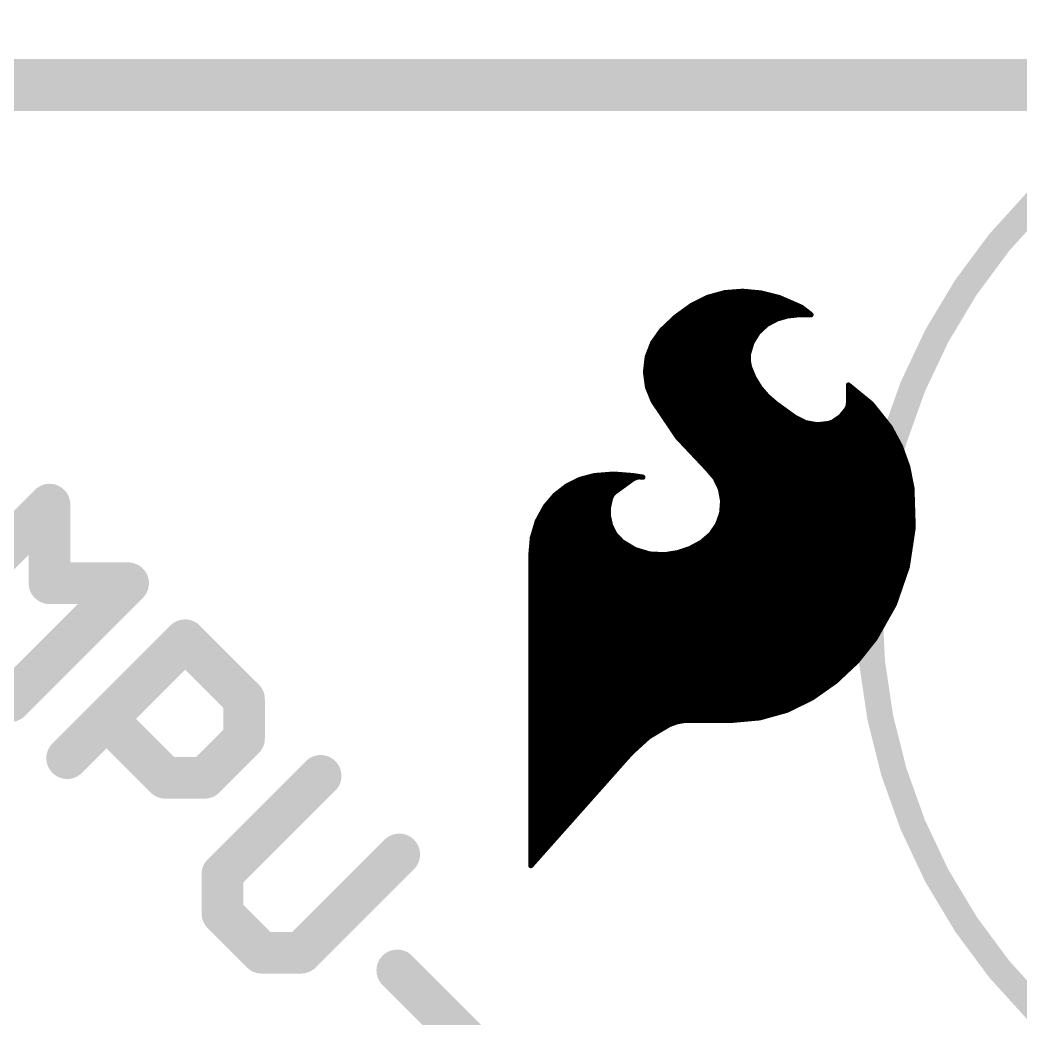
# Model space of a CAD drawing. Extents: x -1.8 to 15.6, y -0.3 to 28.3.
# Drawn here: x 5.762 to 10.646, y 23.384 to 28.258 of the extents above; entities that cross this region are included whole.
import ezdxf

# ---------------------------------------------------------------- set-up
doc = ezdxf.new("R2010")
doc.units = 0
for name, color, linetype in [('1', 12, 'CONTINUOUS'), ('16', 132, 'CONTINUOUS'), ('20', 53, 'CONTINUOUS'), ('21', 53, 'CONTINUOUS'), ('23', 53, 'CONTINUOUS'), ('39', 12, 'CONTINUOUS')]:
    doc.layers.add(name, color=color, linetype=linetype)

msp = doc.modelspace()

# ---------------------------------------------------------------- linework, layer by layer
at = {"layer": '1', "const_width": 0.254}
msp.add_lwpolyline([(15.24, 27.94), (0, 27.94)], dxfattribs=at)
at = {"layer": '16', "const_width": 0.254}
msp.add_lwpolyline([(15.24, 27.94), (0, 27.94)], dxfattribs=at)
at = {"layer": '20', "const_width": 0.2032}
msp.add_lwpolyline([(15.24, 27.94), (0, 27.94)], dxfattribs=at)
at = {"layer": '21'}
for points, const_width in [([(9.1179, 26.9044), (9.0399, 26.8656)], 0.0254), ([(9.1062, 26.8986), (9.478, 26.8986)], 0.0254), ([(9.2019, 26.9276), (9.1179, 26.9044)], 0.0254), ([(9.189, 26.924), (9.3854, 26.924)], 0.0254), ([(9.2888, 26.9342), (9.2019, 26.9276)], 0.0254), ([(9.3788, 26.9257), (9.2888, 26.9342)], 0.0254), ([(9.4666, 26.9037), (9.3788, 26.9257)], 0.0254), ([(9.4895, 26.8935), (9.4666, 26.9037)], 0.0254), ([(9.0399, 26.8656), (8.9622, 26.8096)], 0.0254), ([(9.0552, 26.8732), (9.5367, 26.8732)], 0.0254), ([(9.5251, 26.8783), (9.4895, 26.8935)], 0.0254), ([(9.5755, 26.8562), (9.5251, 26.8783)], 0.0254), ([(9.619, 26.8224), (9.5755, 26.8562)], 0.0254), ([(8.9622, 26.8096), (8.8926, 26.7437)], 0.0254), ([(8.98, 26.8224), (9.619, 26.8224)], 0.0254), ([(9.0152, 26.8478), (9.5864, 26.8478)], 0.0254), ([(9.4565, 26.7995), (9.5077, 26.814)], 0.0254), ([(9.5077, 26.814), (9.5606, 26.8199)], 0.0254), ([(9.5606, 26.8199), (9.6216, 26.8199)], 0.0254), ([(9.6215, 26.8199), (9.619, 26.8224)], 0.0254), ([(9.6216, 26.8199), (9.6215, 26.8199)], 0.0254), ([(8.9221, 26.7716), (9.4047, 26.7716)], 0.0254), ([(8.9489, 26.797), (9.4518, 26.797)], 0.0254), ([(9.3637, 26.7333), (9.4057, 26.7725)], 0.0254), ([(9.4057, 26.7725), (9.4565, 26.7995)], 0.0254), ([(8.8926, 26.7437), (8.8495, 26.6833)], 0.0254), ([(8.8762, 26.7208), (9.356, 26.7208)], 0.0254), ([(8.8952, 26.7462), (9.3776, 26.7462)], 0.0254), ([(9.3334, 26.6844), (9.3637, 26.7333)], 0.0254), ([(8.8495, 26.6833), (8.8227, 26.6141)], 0.0254), ([(8.8443, 26.67), (9.329, 26.67)], 0.0254), ([(8.8581, 26.6954), (9.3402, 26.6954)], 0.0254), ([(9.3168, 26.6294), (9.3334, 26.6844)], 0.0254), ([(8.8227, 26.6141), (8.8141, 26.5404)], 0.0254), ([(8.8247, 26.6192), (9.3164, 26.6192)], 0.0254), ([(8.8345, 26.6446), (9.3214, 26.6446)], 0.0254), ([(9.3154, 26.596), (9.3168, 26.6294)], 0.0254), ([(8.8174, 26.5684), (9.3209, 26.5684)], 0.0254), ([(8.8203, 26.5938), (9.3158, 26.5938)], 0.0254), ([(9.3219, 26.5633), (9.3154, 26.596)], 0.0254), ([(9.3434, 26.5118), (9.3219, 26.5633)], 0.0254), ([(8.8141, 26.5404), (8.824, 26.4669)], 0.0254), ([(8.8144, 26.543), (9.3304, 26.543)], 0.0254), ([(8.8172, 26.5176), (9.341, 26.5176)], 0.0254), ([(9.3727, 26.4643), (9.3434, 26.5118)], 0.0254), ([(8.8206, 26.4922), (9.3555, 26.4922)], 0.0254), ([(8.824, 26.4669), (8.852, 26.3982)], 0.0254), ([(8.8241, 26.4668), (9.3712, 26.4668)], 0.0254), ([(9.409, 26.4219), (9.3727, 26.4643)], 0.0254), ([(9.9171, 26.3849), (9.8045, 26.477)], 0.0254), ([(9.8045, 26.477), (9.8045, 26.3881)], 0.0254), ([(9.8045, 26.4668), (9.817, 26.4668)], 0.0254), ([(8.8344, 26.4414), (9.3923, 26.4414)], 0.0254), ([(8.8448, 26.416), (9.4159, 26.416)], 0.0254), ([(9.4514, 26.3855), (9.409, 26.4219)], 0.0254), ([(9.8045, 26.4414), (9.848, 26.4414)], 0.0254), ([(9.8045, 26.416), (9.8791, 26.416)], 0.0254), ([(8.852, 26.3982), (8.9706, 26.2224)], 0.0254), ([(8.8571, 26.3906), (9.4455, 26.3906)], 0.0254), ([(8.8743, 26.3652), (9.4795, 26.3652)], 0.0254), ([(9.5428, 26.3195), (9.4514, 26.3855)], 0.0254), ([(9.8025, 26.3736), (9.7968, 26.3601)], 0.0254), ([(9.799, 26.3652), (9.9328, 26.3652)], 0.0254), ([(9.8045, 26.3881), (9.8025, 26.3736)], 0.0254), ([(9.8045, 26.3906), (9.9101, 26.3906)], 0.0254), ([(10.0077, 26.2712), (9.9171, 26.3849)], 0.0254), ([(8.8914, 26.3398), (9.5147, 26.3398)], 0.0254), ([(8.9085, 26.3144), (9.5528, 26.3144)], 0.0254), ([(9.5941, 26.2933), (9.5428, 26.3195)], 0.0254), ([(9.7672, 26.3234), (9.7283, 26.2966)], 0.0254), ([(9.7541, 26.3144), (9.9733, 26.3144)], 0.0254), ([(9.7968, 26.3601), (9.7672, 26.3234)], 0.0254), ([(9.7804, 26.3398), (9.953, 26.3398)], 0.0254), ([(8.9257, 26.289), (9.6174, 26.289)], 0.0254), ([(8.9428, 26.2636), (10.0118, 26.2636)], 0.0254), ([(9.6507, 26.2829), (9.5941, 26.2933)], 0.0254), ([(9.7079, 26.289), (9.6507, 26.2829)], 0.0254), ([(9.7283, 26.2966), (9.7079, 26.289)], 0.0254), ([(9.7079, 26.289), (9.9935, 26.289)], 0.0254), ([(10.0578, 26.1778), (10.0077, 26.2712)], 0.0254), ([(8.9599, 26.2382), (10.0254, 26.2382)], 0.0254), ([(8.9706, 26.2224), (9.1161, 26.068)], 0.0254), ([(8.9796, 26.2128), (10.0391, 26.2128)], 0.0254), ([(9.0036, 26.1874), (10.0527, 26.1874)], 0.0254), ([(10.0936, 26.078), (10.0578, 26.1778)], 0.0254), ([(9.0275, 26.162), (10.0635, 26.162)], 0.0254), ([(9.0514, 26.1366), (10.0726, 26.1366)], 0.0254), ([(9.0754, 26.1112), (10.0817, 26.1112)], 0.0254), ([(9.0993, 26.0858), (10.0908, 26.0858)], 0.0254), ([(9.1161, 26.068), (9.1544, 26.0231)], 0.0254), ([(10.1143, 25.974), (10.0936, 26.078)], 0.0254), ([(8.5649, 26.035), (8.495, 26.0166)], 0.0254), ([(8.6589, 26.0424), (8.5649, 26.035)], 0.0254), ([(8.5649, 26.035), (8.7529, 26.035)], 0.0254), ([(8.7529, 26.035), (8.6589, 26.0424)], 0.0254), ([(8.7504, 26.0172), (8.7661, 26.0256)], 0.0254), ([(8.8012, 26.0274), (8.7529, 26.035)], 0.0254), ([(8.7661, 26.0256), (8.7835, 26.0291)], 0.0254), ([(8.7835, 26.0291), (8.8012, 26.0274)], 0.0254), ([(9.1226, 26.0604), (10.0971, 26.0604)], 0.0254), ([(9.1442, 26.035), (10.1022, 26.035)], 0.0254), ([(9.1544, 26.0231), (9.1799, 25.9698)], 0.0254), ([(5.331, 25.3183), (5.9062, 25.8935)], 0.2032), ([(5.9062, 25.8935), (5.9062, 25.51)], 0.2032), ([(8.4302, 25.9845), (8.3732, 25.9401)], 0.0254), ([(8.4298, 25.9842), (8.7049, 25.9842)], 0.0254), ([(8.495, 26.0166), (8.4302, 25.9845)], 0.0254), ([(8.4809, 26.0096), (8.7399, 26.0096)], 0.0254), ([(8.6665, 25.9563), (8.7504, 26.0172)], 0.0254), ([(9.1608, 26.0096), (10.1072, 26.0096)], 0.0254), ([(9.173, 25.9842), (10.1123, 25.9842)], 0.0254), ([(9.1799, 25.9698), (9.1906, 25.9117)], 0.0254), ([(10.1203, 25.7812), (10.1143, 25.974)], 0.0254), ([(8.3732, 25.9401), (8.3262, 25.8851)], 0.0254), ([(8.3674, 25.9334), (8.6477, 25.9334)], 0.0254), ([(8.3972, 25.9588), (8.6699, 25.9588)], 0.0254), ([(8.6338, 25.8813), (8.6437, 25.9258)], 0.0254), ([(8.6437, 25.9258), (8.6527, 25.9429)], 0.0254), ([(8.6527, 25.9429), (8.6665, 25.9563)], 0.0254), ([(9.1819, 25.9588), (10.1148, 25.9588)], 0.0254), ([(9.1866, 25.9334), (10.1156, 25.9334)], 0.0254), ([(8.3262, 25.8851), (8.2861, 25.8119)], 0.0254), ([(8.3248, 25.8826), (8.6341, 25.8826)], 0.0254), ([(8.3458, 25.908), (8.6397, 25.908)], 0.0254), ([(8.6338, 25.8357), (8.6338, 25.8813)], 0.0254), ([(9.1906, 25.9117), (9.186, 25.8528)], 0.0254), ([(9.1884, 25.8826), (10.1172, 25.8826)], 0.0254), ([(9.1904, 25.908), (10.1164, 25.908)], 0.0254), ([(8.297, 25.8318), (8.6346, 25.8318)], 0.0254), ([(8.3109, 25.8572), (8.6338, 25.8572)], 0.0254), ([(8.6437, 25.7912), (8.6338, 25.8357)], 0.0254), ([(9.186, 25.8528), (9.1664, 25.7971)], 0.0254), ([(9.1786, 25.8318), (10.1188, 25.8318)], 0.0254), ([(9.1864, 25.8572), (10.118, 25.8572)], 0.0254), ([(8.2861, 25.8119), (8.2621, 25.732)], 0.0254), ([(8.2768, 25.781), (8.6489, 25.781)], 0.0254), ([(8.2844, 25.8064), (8.6403, 25.8064)], 0.0254), ([(8.6659, 25.7477), (8.6437, 25.7912)], 0.0254), ([(9.1664, 25.7971), (9.133, 25.7484)], 0.0254), ([(9.1554, 25.781), (10.1203, 25.781)], 0.0254), ([(9.1697, 25.8064), (10.1195, 25.8064)], 0.0254), ([(10.0915, 25.5905), (10.1203, 25.7812)], 0.0254), ([(8.2621, 25.732), (8.2551, 25.6489)], 0.0254), ([(8.2619, 25.7302), (8.6827, 25.7302)], 0.0254), ([(8.2691, 25.7556), (8.6619, 25.7556)], 0.0254), ([(8.6996, 25.7124), (8.6659, 25.7477)], 0.0254), ([(9.133, 25.7484), (9.0882, 25.7099)], 0.0254), ([(9.1119, 25.7302), (10.1126, 25.7302)], 0.0254), ([(9.138, 25.7556), (10.1165, 25.7556)], 0.0254), ([(8.2577, 25.6794), (8.7544, 25.6794)], 0.0254), ([(8.2598, 25.7048), (8.7122, 25.7048)], 0.0254), ([(8.763, 25.6742), (8.6996, 25.7124)], 0.0254), ([(9.0318, 25.6795), (8.9711, 25.659)], 0.0254), ([(9.0315, 25.6794), (10.1049, 25.6794)], 0.0254), ([(9.0882, 25.7099), (9.0318, 25.6795)], 0.0254), ([(9.0787, 25.7048), (10.1088, 25.7048)], 0.0254), ([(8.2551, 25.6489), (8.2551, 24.1325)], 0.0254), ([(8.2551, 25.6286), (10.0972, 25.6286)], 0.0254), ([(8.2555, 25.654), (8.8292, 25.654)], 0.0254), ([(8.8338, 25.6526), (8.763, 25.6742)], 0.0254), ([(8.9078, 25.6489), (8.8338, 25.6526)], 0.0254), ([(8.9711, 25.659), (8.9078, 25.6489)], 0.0254), ([(8.9398, 25.654), (10.1011, 25.654)], 0.0254), ([(6.2897, 25.51), (5.7144, 24.9348)], 0.2032), ([(5.9062, 25.51), (6.2897, 25.51)], 0.2032), ([(8.2551, 25.6032), (10.0934, 25.6032)], 0.0254), ([(10.0287, 25.4081), (10.0915, 25.5905)], 0.0254), ([(8.2551, 25.5778), (10.0871, 25.5778)], 0.0254), ([(8.2551, 25.5524), (10.0784, 25.5524)], 0.0254), ([(8.2551, 25.527), (10.0696, 25.527)], 0.0254), ([(8.2551, 25.5016), (10.0609, 25.5016)], 0.0254), ([(8.2551, 25.4762), (10.0521, 25.4762)], 0.0254), ([(8.2551, 25.4508), (10.0434, 25.4508)], 0.0254), ([(8.2551, 25.4254), (10.0346, 25.4254)], 0.0254), ([(8.2551, 25.4), (10.0241, 25.4)], 0.0254), ([(9.934, 25.24), (10.0287, 25.4081)], 0.0254), ([(8.2551, 25.3746), (10.0098, 25.3746)], 0.0254), ([(8.2551, 25.3492), (9.9955, 25.3492)], 0.0254), ([(5.9925, 24.6567), (6.5677, 25.232)], 0.2032), ([(6.5677, 25.232), (6.8553, 24.9444)], 0.2032), ([(8.2551, 25.3238), (9.9812, 25.3238)], 0.0254), ([(8.2551, 25.2984), (9.9669, 25.2984)], 0.0254), ([(8.2551, 25.273), (9.9526, 25.273)], 0.0254), ([(8.2551, 25.2476), (9.9383, 25.2476)], 0.0254), ([(9.8456, 25.1293), (9.934, 25.24)], 0.0254), ([(8.2551, 25.2222), (9.9198, 25.2222)], 0.0254), ([(8.2551, 25.1968), (9.8995, 25.1968)], 0.0254), ([(8.2551, 25.1714), (9.8792, 25.1714)], 0.0254), ([(8.2551, 25.146), (9.8589, 25.146)], 0.0254), ([(8.2551, 25.1206), (9.8363, 25.1206)], 0.0254), ([(8.2551, 25.0952), (9.8094, 25.0952)], 0.0254), ([(9.7424, 25.0321), (9.8456, 25.1293)], 0.0254), ([(8.2551, 25.0698), (9.7824, 25.0698)], 0.0254), ([(8.2551, 25.0444), (9.7555, 25.0444)], 0.0254), ([(6.8553, 24.9444), (6.8553, 24.7526)], 0.2032), ([(8.2551, 25.019), (9.7239, 25.019)], 0.0254), ([(8.2551, 24.9936), (9.6879, 24.9936)], 0.0254), ([(9.6267, 24.9504), (9.7424, 25.0321)], 0.0254), ([(8.2551, 24.9682), (9.6519, 24.9682)], 0.0254), ([(9.5037, 24.8904), (9.6267, 24.9504)], 0.0254), ([(6.4718, 24.5609), (6.1842, 24.8485)], 0.2032), ([(8.2551, 24.9428), (9.6111, 24.9428)], 0.0254), ([(8.2551, 24.9174), (9.559, 24.9174)], 0.0254), ([(8.2551, 24.892), (9.5069, 24.892)], 0.0254), ([(8.2551, 24.8666), (9.4184, 24.8666)], 0.0254), ([(9.2355, 24.8412), (9.3718, 24.8536)], 0.0254), ([(9.3718, 24.8536), (9.5037, 24.8904)], 0.0254), ([(6.8553, 24.7526), (6.6636, 24.5609)], 0.2032), ([(8.2551, 24.8412), (9.2355, 24.8412)], 0.0254), ([(8.2551, 24.8158), (8.9221, 24.8158)], 0.0254), ([(8.8295, 24.7607), (8.9307, 24.8209)], 0.0254), ([(8.9307, 24.8209), (8.9679, 24.8344)], 0.0254), ([(8.9679, 24.8344), (9.0069, 24.8412)], 0.0254), ([(9.0069, 24.8412), (9.2355, 24.8412)], 0.0254), ([(8.2551, 24.7904), (8.8794, 24.7904)], 0.0254), ([(8.2551, 24.765), (8.8367, 24.765)], 0.0254), ([(8.7427, 24.6812), (8.8295, 24.7607)], 0.0254), ([(8.2551, 24.7396), (8.8064, 24.7396)], 0.0254), ([(8.2551, 24.7142), (8.7787, 24.7142)], 0.0254), ([(7.2292, 24.5705), (6.7498, 24.0911)], 0.2032), ([(8.2551, 24.6888), (8.751, 24.6888)], 0.0254), ([(8.2551, 24.1325), (8.7427, 24.6812)], 0.0254), ([(8.2551, 24.6634), (8.7269, 24.6634)], 0.0254), ([(6.6636, 24.5609), (6.4718, 24.5609)], 0.2032), ([(8.2551, 24.638), (8.7043, 24.638)], 0.0254), ([(8.2551, 24.6126), (8.6817, 24.6126)], 0.0254), ([(8.2551, 24.5872), (8.6592, 24.5872)], 0.0254), ([(8.2551, 24.5618), (8.6366, 24.5618)], 0.0254), ([(8.2551, 24.5364), (8.614, 24.5364)], 0.0254), ([(8.2551, 24.511), (8.5915, 24.511)], 0.0254), ([(8.2551, 24.4856), (8.5689, 24.4856)], 0.0254), ([(8.2551, 24.4602), (8.5463, 24.4602)], 0.0254), ([(8.2551, 24.4348), (8.5237, 24.4348)], 0.0254), ([(8.2551, 24.4094), (8.5012, 24.4094)], 0.0254), ([(8.2551, 24.384), (8.4786, 24.384)], 0.0254), ([(8.2551, 24.3586), (8.456, 24.3586)], 0.0254), ([(8.2551, 24.3332), (8.4335, 24.3332)], 0.0254), ([(7.1333, 23.7076), (7.6127, 24.187)], 0.2032), ([(8.2551, 24.3078), (8.4109, 24.3078)], 0.0254), ([(8.2551, 24.2824), (8.3883, 24.2824)], 0.0254), ([(8.2551, 24.257), (8.3657, 24.257)], 0.0254), ([(8.2551, 24.2316), (8.3432, 24.2316)], 0.0254), ([(6.7498, 24.0911), (6.7498, 23.8994)], 0.2032), ([(8.2551, 24.2062), (8.3206, 24.2062)], 0.0254), ([(8.2551, 24.1808), (8.298, 24.1808)], 0.0254), ([(8.2551, 24.1554), (8.2754, 24.1554)], 0.0254), ([(6.7498, 23.8994), (6.9416, 23.7076)], 0.2032), ([(6.9416, 23.7076), (7.1333, 23.7076)], 0.2032), ([(7.6031, 23.6213), (7.9866, 23.2378)], 0.2032)]:
    msp.add_lwpolyline(points, dxfattribs=dict(at, const_width=const_width))
for points, const_width in [([(9.1062, 26.905, 1), (9.1062, 26.8923)], 0.0127), ([(9.1162, 26.9105, 1), (9.1196, 26.8983)], 0.0127), ([(9.1207, 26.8987, 1), (9.1151, 26.9101)], 0.0127), ([(9.189, 26.9304, 1), (9.189, 26.9177)], 0.0127), ([(9.2014, 26.9339, 1), (9.2024, 26.9212)], 0.0127), ([(9.2036, 26.9215, 1), (9.2002, 26.9337)], 0.0127), ([(9.2894, 26.9405, 1), (9.2882, 26.9279)], 0.0127), ([(9.2893, 26.9279, 1), (9.2883, 26.9405)], 0.0127), ([(9.3804, 26.9318, 1), (9.3773, 26.9195)], 0.0127), ([(9.3782, 26.9193, 1), (9.3795, 26.932)], 0.0127), ([(9.3854, 26.9177, 1), (9.3854, 26.9304)], 0.0127), ([(9.4692, 26.9095, 1), (9.464, 26.8979)], 0.0127), ([(9.4651, 26.8975, 1), (9.4681, 26.9099)], 0.0127), ([(9.478, 26.8923, 1), (9.478, 26.905)], 0.0127), ([(9.0371, 26.8713, 1), (9.0427, 26.8599)], 0.0127), ([(9.0436, 26.8604, 1), (9.0362, 26.8708)], 0.0127), ([(9.0552, 26.8796, 1), (9.0552, 26.8668)], 0.0127), ([(9.492, 26.8993, 1), (9.487, 26.8877)], 0.0127), ([(9.4869, 26.8877, 1), (9.4921, 26.8993)], 0.0127), ([(9.5276, 26.8841, 1), (9.5226, 26.8725)], 0.0127), ([(9.5226, 26.8725, 1), (9.5276, 26.8841)], 0.0127), ([(9.5367, 26.8668, 1), (9.5367, 26.8796)], 0.0127), ([(9.5794, 26.8612, 1), (9.5716, 26.8512)], 0.0127), ([(9.573, 26.8504, 1), (9.5781, 26.862)], 0.0127), ([(8.9585, 26.8147, 1), (8.9659, 26.8044)], 0.0127), ([(8.9666, 26.8049, 1), (8.9578, 26.8142)], 0.0127), ([(8.98, 26.8288, 1), (8.98, 26.8161)], 0.0127), ([(9.0152, 26.8542, 1), (9.0152, 26.8415)], 0.0127), ([(9.507, 26.8203, 1), (9.5084, 26.8077)], 0.0127), ([(9.5094, 26.8079, 1), (9.506, 26.8201)], 0.0127), ([(9.5606, 26.8263, 1), (9.5606, 26.8135)], 0.0127), ([(9.5613, 26.8136, 1), (9.5599, 26.8262)], 0.0127), ([(9.5864, 26.8415, 1), (9.5864, 26.8542)], 0.0127), ([(9.6235, 26.8269, 1), (9.6145, 26.8179)], 0.0127), ([(9.6151, 26.8174, 1), (9.6229, 26.8274)], 0.0127), ([(9.6215, 26.8263, 1), (9.6215, 26.8135)], 0.0127), ([(9.617, 26.8154, 1), (9.626, 26.8244)], 0.0127), ([(9.619, 26.8161, 1), (9.619, 26.8288)], 0.0127), ([(9.6216, 26.8135, 1), (9.6216, 26.8263)], 0.0127), ([(9.6216, 26.8135, 1), (9.6216, 26.8263)], 0.0127), ([(8.9221, 26.778, 1), (8.9221, 26.7653)], 0.0127), ([(8.9489, 26.8034, 1), (8.9489, 26.7906)], 0.0127), ([(9.4028, 26.7781, 1), (9.4087, 26.7669)], 0.0127), ([(9.4101, 26.7679, 1), (9.4014, 26.7772)], 0.0127), ([(9.4047, 26.7653, 1), (9.4047, 26.778)], 0.0127), ([(9.4548, 26.8056, 1), (9.4582, 26.7934)], 0.0127), ([(9.4518, 26.7906, 1), (9.4518, 26.8034)], 0.0127), ([(9.4595, 26.7939, 1), (9.4535, 26.8051)], 0.0127), ([(8.8762, 26.7272, 1), (8.8762, 26.7144)], 0.0127), ([(8.8882, 26.7483, 1), (8.897, 26.7391)], 0.0127), ([(8.8978, 26.74, 1), (8.8874, 26.7474)], 0.0127), ([(8.8952, 26.7526, 1), (8.8952, 26.7399)], 0.0127), ([(9.356, 26.7144, 1), (9.356, 26.7272)], 0.0127), ([(9.3594, 26.7379, 1), (9.3681, 26.7286)], 0.0127), ([(9.3691, 26.7299, 1), (9.3583, 26.7366)], 0.0127), ([(9.3776, 26.7399, 1), (9.3776, 26.7526)], 0.0127), ([(8.8443, 26.6764, 1), (8.8443, 26.6637)], 0.0127), ([(8.8443, 26.687, 1), (8.8546, 26.6796)], 0.0127), ([(8.8554, 26.681, 1), (8.8435, 26.6856)], 0.0127), ([(8.8581, 26.7018, 1), (8.8581, 26.6891)], 0.0127), ([(9.328, 26.6878, 1), (9.3388, 26.6811)], 0.0127), ([(9.3395, 26.6826, 1), (9.3273, 26.6863)], 0.0127), ([(9.329, 26.6637, 1), (9.329, 26.6764)], 0.0127), ([(9.3402, 26.6891, 1), (9.3402, 26.7018)], 0.0127), ([(8.8168, 26.6164, 1), (8.8287, 26.6118)], 0.0127), ([(8.829, 26.6134, 1), (8.8164, 26.6149)], 0.0127), ([(8.8247, 26.6256, 1), (8.8247, 26.6129)], 0.0127), ([(8.8345, 26.651, 1), (8.8345, 26.6382)], 0.0127), ([(9.3231, 26.6291, 1), (9.3105, 26.6297)], 0.0127), ([(9.3107, 26.6312, 1), (9.3229, 26.6276)], 0.0127), ([(9.3164, 26.6129, 1), (9.3164, 26.6256)], 0.0127), ([(9.3214, 26.6382, 1), (9.3214, 26.651)], 0.0127), ([(8.8174, 26.5748, 1), (8.8174, 26.562)], 0.0127), ([(8.8203, 26.6002, 1), (8.8203, 26.5875)], 0.0127), ([(9.309, 26.5963, 1), (9.3217, 26.5958)], 0.0127), ([(9.3216, 26.5973, 1), (9.3092, 26.5948)], 0.0127), ([(9.3278, 26.5657, 1), (9.316, 26.5609)], 0.0127), ([(9.3157, 26.5621, 1), (9.3281, 26.5645)], 0.0127), ([(9.3158, 26.5875, 1), (9.3158, 26.6002)], 0.0127), ([(9.3209, 26.562, 1), (9.3209, 26.5748)], 0.0127), ([(8.8204, 26.5413, 1), (8.8078, 26.5396)], 0.0127), ([(8.8078, 26.5412, 1), (8.8204, 26.5397)], 0.0127), ([(8.8144, 26.5494, 1), (8.8144, 26.5367)], 0.0127), ([(8.8172, 26.524, 1), (8.8172, 26.5113)], 0.0127), ([(9.3304, 26.5367, 1), (9.3304, 26.5494)], 0.0127), ([(9.3488, 26.5151, 1), (9.338, 26.5085)], 0.0127), ([(9.3375, 26.5093, 1), (9.3492, 26.5142)], 0.0127), ([(9.341, 26.5113, 1), (9.341, 26.524)], 0.0127), ([(8.8206, 26.4986, 1), (8.8206, 26.4858)], 0.0127), ([(8.8299, 26.4693, 1), (8.8182, 26.4645)], 0.0127), ([(8.8241, 26.4732, 1), (8.8241, 26.4605)], 0.0127), ([(8.8177, 26.4661, 1), (8.8303, 26.4678)], 0.0127), ([(9.3555, 26.4858, 1), (9.3555, 26.4986)], 0.0127), ([(9.3775, 26.4684, 1), (9.3679, 26.4602)], 0.0127), ([(9.3673, 26.461, 1), (9.3781, 26.4676)], 0.0127), ([(9.3712, 26.4605, 1), (9.3712, 26.4732)], 0.0127), ([(9.8085, 26.4819, 1), (9.8005, 26.4721)], 0.0127), ([(9.8109, 26.477, 1), (9.7982, 26.477)], 0.0127), ([(9.8045, 26.4732, 1), (9.8045, 26.4605)], 0.0127), ([(9.817, 26.4605, 1), (9.817, 26.4732)], 0.0127), ([(8.8344, 26.4478, 1), (8.8344, 26.4351)], 0.0127), ([(8.8448, 26.4224, 1), (8.8448, 26.4096)], 0.0127), ([(9.3923, 26.4351, 1), (9.3923, 26.4478)], 0.0127), ([(9.4132, 26.4267, 1), (9.4049, 26.4171)], 0.0127), ([(9.4042, 26.4178, 1), (9.4139, 26.426)], 0.0127), ([(9.4159, 26.4096, 1), (9.4159, 26.4224)], 0.0127), ([(9.8045, 26.4478, 1), (9.8045, 26.4351)], 0.0127), ([(9.8045, 26.4224, 1), (9.8045, 26.4096)], 0.0127), ([(9.848, 26.4351, 1), (9.848, 26.4478)], 0.0127), ([(9.8791, 26.4096, 1), (9.8791, 26.4224)], 0.0127), ([(8.8573, 26.4018, 1), (8.8467, 26.3946)], 0.0127), ([(8.8461, 26.3958, 1), (8.8579, 26.4006)], 0.0127), ([(8.8571, 26.397, 1), (8.8571, 26.3843)], 0.0127), ([(8.8743, 26.3716, 1), (8.8743, 26.3589)], 0.0127), ([(9.4551, 26.3906, 1), (9.4477, 26.3804)], 0.0127), ([(9.4455, 26.3843, 1), (9.4455, 26.397)], 0.0127), ([(9.4473, 26.3807, 1), (9.4555, 26.3903)], 0.0127), ([(9.4795, 26.3589, 1), (9.4795, 26.3716)], 0.0127), ([(9.799, 26.3716, 1), (9.799, 26.3589)], 0.0127), ([(9.7962, 26.3744, 1), (9.8088, 26.3727)], 0.0127), ([(9.8084, 26.3711, 1), (9.7967, 26.3761)], 0.0127), ([(9.8045, 26.397, 1), (9.8045, 26.3843)], 0.0127), ([(9.7982, 26.3881, 1), (9.8109, 26.3881)], 0.0127), ([(9.8108, 26.3872, 1), (9.7982, 26.389)], 0.0127), ([(9.9101, 26.3843, 1), (9.9101, 26.397)], 0.0127), ([(9.922, 26.3889, 1), (9.9121, 26.381)], 0.0127), ([(9.913, 26.38, 1), (9.9211, 26.3898)], 0.0127), ([(9.9328, 26.3589, 1), (9.9328, 26.3716)], 0.0127), ([(8.8914, 26.3462, 1), (8.8914, 26.3334)], 0.0127), ([(8.9085, 26.3208, 1), (8.9085, 26.3081)], 0.0127), ([(9.5147, 26.3334, 1), (9.5147, 26.3462)], 0.0127), ([(9.5457, 26.3252, 1), (9.5399, 26.3138)], 0.0127), ([(9.5391, 26.3144, 1), (9.5465, 26.3246)], 0.0127), ([(9.5528, 26.3081, 1), (9.5528, 26.3208)], 0.0127), ([(9.7541, 26.3208, 1), (9.7541, 26.3081)], 0.0127), ([(9.7622, 26.3274, 1), (9.7721, 26.3194)], 0.0127), ([(9.7708, 26.3181, 1), (9.7636, 26.3286)], 0.0127), ([(9.7804, 26.3462, 1), (9.7804, 26.3334)], 0.0127), ([(9.791, 26.3626, 1), (9.8026, 26.3576)], 0.0127), ([(9.8017, 26.3561, 1), (9.7919, 26.3641)], 0.0127), ([(9.953, 26.3334, 1), (9.953, 26.3462)], 0.0127), ([(9.9733, 26.3081, 1), (9.9733, 26.3208)], 0.0127), ([(8.9257, 26.2954, 1), (8.9257, 26.2827)], 0.0127), ([(8.9428, 26.27, 1), (8.9428, 26.2572)], 0.0127), ([(9.5952, 26.2996, 1), (9.5929, 26.2871)], 0.0127), ([(9.5912, 26.2877, 1), (9.597, 26.299)], 0.0127), ([(9.6174, 26.2827, 1), (9.6174, 26.2954)], 0.0127), ([(9.65, 26.2892, 1), (9.6513, 26.2765)], 0.0127), ([(9.6495, 26.2766, 1), (9.6518, 26.2891)], 0.0127), ([(9.7079, 26.2954, 1), (9.7079, 26.2827)], 0.0127), ([(9.7057, 26.295, 1), (9.7101, 26.283)], 0.0127), ([(9.7086, 26.2827, 1), (9.7072, 26.2953)], 0.0127), ([(9.7247, 26.3018, 1), (9.7319, 26.2914)], 0.0127), ([(9.7305, 26.2906, 1), (9.7261, 26.3026)], 0.0127), ([(9.9935, 26.2827, 1), (9.9935, 26.2954)], 0.0127), ([(10.0133, 26.2742, 1), (10.0021, 26.2682)], 0.0127), ([(10.0027, 26.2672, 1), (10.0127, 26.2752)], 0.0127), ([(10.0118, 26.2572, 1), (10.0118, 26.27)], 0.0127), ([(8.9599, 26.2446, 1), (8.9599, 26.2319)], 0.0127), ([(8.9752, 26.2267, 1), (8.966, 26.218)], 0.0127), ([(8.9654, 26.2188, 1), (8.9759, 26.2259)], 0.0127), ([(10.0254, 26.2319, 1), (10.0254, 26.2446)], 0.0127), ([(8.9796, 26.2192, 1), (8.9796, 26.2065)], 0.0127), ([(9.0036, 26.1938, 1), (9.0036, 26.181)], 0.0127), ([(10.0391, 26.2065, 1), (10.0391, 26.2192)], 0.0127), ([(10.0638, 26.1799, 1), (10.0519, 26.1756)], 0.0127), ([(10.0522, 26.1748, 1), (10.0634, 26.1808)], 0.0127), ([(10.0527, 26.181, 1), (10.0527, 26.1938)], 0.0127), ([(9.0275, 26.1684, 1), (9.0275, 26.1557)], 0.0127), ([(9.0514, 26.143, 1), (9.0514, 26.1303)], 0.0127), ([(10.0635, 26.1557, 1), (10.0635, 26.1684)], 0.0127), ([(10.0726, 26.1303, 1), (10.0726, 26.143)], 0.0127), ([(9.0754, 26.1176, 1), (9.0754, 26.1048)], 0.0127), ([(9.0993, 26.0922, 1), (9.0993, 26.0795)], 0.0127), ([(9.1209, 26.0721, 1), (9.1113, 26.0639)], 0.0127), ([(10.0817, 26.1048, 1), (10.0817, 26.1176)], 0.0127), ([(10.0999, 26.0792, 1), (10.0874, 26.0767)], 0.0127), ([(10.0877, 26.0758, 1), (10.0996, 26.0801)], 0.0127), ([(10.0908, 26.0795, 1), (10.0908, 26.0922)], 0.0127), ([(8.5649, 26.0414, 1), (8.5649, 26.0286)], 0.0127), ([(8.5644, 26.0413, 1), (8.5654, 26.0287)], 0.0127), ([(8.5665, 26.0289, 1), (8.5633, 26.0411)], 0.0127), ([(8.6594, 26.0487, 1), (8.6584, 26.036)], 0.0127), ([(8.6594, 26.036, 1), (8.6584, 26.0487)], 0.0127), ([(8.7539, 26.0413, 1), (8.7519, 26.0287)], 0.0127), ([(8.7524, 26.0287, 1), (8.7534, 26.0413)], 0.0127), ([(8.7529, 26.0286, 1), (8.7529, 26.0414)], 0.0127), ([(8.7648, 26.0318, 1), (8.7673, 26.0194)], 0.0127), ([(8.7691, 26.02, 1), (8.7631, 26.0312)], 0.0127), ([(8.7841, 26.0354, 1), (8.7829, 26.0228)], 0.0127), ([(8.7848, 26.0229, 1), (8.7822, 26.0353)], 0.0127), ([(8.8002, 26.0211, 1), (8.8022, 26.0337)], 0.0127), ([(8.8006, 26.0211, 1), (8.8018, 26.0337)], 0.0127), ([(9.1115, 26.0636, 1), (9.1207, 26.0724)], 0.0127), ([(9.1226, 26.0668, 1), (9.1226, 26.0541)], 0.0127), ([(9.1442, 26.0414, 1), (9.1442, 26.0286)], 0.0127), ([(9.1602, 26.0258, 1), (9.1487, 26.0203)], 0.0127), ([(9.1496, 26.0189, 1), (9.1593, 26.0272)], 0.0127), ([(10.0971, 26.0541, 1), (10.0971, 26.0668)], 0.0127), ([(10.1022, 26.0286, 1), (10.1022, 26.0414)], 0.0127), ([(5.957, 25.8935, 1), (5.8554, 25.8935)], 0.1016), ([(5.9421, 25.8576, 1), (5.8703, 25.9294)], 0.1016), ([(8.4298, 25.9906, 1), (8.4298, 25.9779)], 0.0127), ([(8.4274, 25.9902, 1), (8.433, 25.9788)], 0.0127), ([(8.4341, 25.9795, 1), (8.4263, 25.9895)], 0.0127), ([(8.4809, 26.016, 1), (8.4809, 26.0033)], 0.0127), ([(8.4934, 26.0227, 1), (8.4966, 26.0104)], 0.0127), ([(8.4978, 26.0109, 1), (8.4922, 26.0223)], 0.0127), ([(8.7049, 25.9779, 1), (8.7049, 25.9906)], 0.0127), ([(8.7399, 26.0033, 1), (8.7399, 26.016)], 0.0127), ([(8.7474, 26.0228, 1), (8.7534, 26.0116)], 0.0127), ([(8.7541, 26.0121, 1), (8.7467, 26.0223)], 0.0127), ([(9.1608, 26.016, 1), (9.1608, 26.0033)], 0.0127), ([(9.173, 25.9906, 1), (9.173, 25.9779)], 0.0127), ([(10.1072, 26.0033, 1), (10.1072, 26.016)], 0.0127), ([(10.1206, 25.9742, 1), (10.108, 25.9738)], 0.0127), ([(10.1123, 25.9779, 1), (10.1123, 25.9906)], 0.0127), ([(8.3674, 25.9398, 1), (8.3674, 25.9271)], 0.0127), ([(8.3693, 25.9451, 1), (8.3771, 25.9351)], 0.0127), ([(8.378, 25.936, 1), (8.3683, 25.9442)], 0.0127), ([(8.3972, 25.9652, 1), (8.3972, 25.9524)], 0.0127), ([(8.6381, 25.9288, 1), (8.6493, 25.9228)], 0.0127), ([(8.6499, 25.9244, 1), (8.6375, 25.9272)], 0.0127), ([(8.6483, 25.9474, 1), (8.6571, 25.9383)], 0.0127), ([(8.6583, 25.9399, 1), (8.6471, 25.9458)], 0.0127), ([(8.6477, 25.9271, 1), (8.6477, 25.9398)], 0.0127), ([(8.6628, 25.9614, 1), (8.6702, 25.9512)], 0.0127), ([(8.6709, 25.9518, 1), (8.6621, 25.9608)], 0.0127), ([(8.6699, 25.9524, 1), (8.6699, 25.9652)], 0.0127), ([(9.1861, 25.9709, 1), (9.1736, 25.9686)], 0.0127), ([(9.1741, 25.967, 1), (9.1856, 25.9725)], 0.0127), ([(9.1819, 25.9652, 1), (9.1819, 25.9524)], 0.0127), ([(9.1866, 25.9398, 1), (9.1866, 25.9271)], 0.0127), ([(10.1081, 25.9728, 1), (10.1205, 25.9752)], 0.0127), ([(10.1148, 25.9524, 1), (10.1148, 25.9652)], 0.0127), ([(10.1156, 25.9271, 1), (10.1156, 25.9398)], 0.0127), ([(8.3248, 25.889, 1), (8.3248, 25.8762)], 0.0127), ([(8.3214, 25.8892, 1), (8.331, 25.881)], 0.0127), ([(8.3318, 25.882, 1), (8.3206, 25.8882)], 0.0127), ([(8.3458, 25.9144, 1), (8.3458, 25.9017)], 0.0127), ([(8.6401, 25.8813, 1), (8.6274, 25.8813)], 0.0127), ([(8.6276, 25.8827, 1), (8.64, 25.8799)], 0.0127), ([(8.6341, 25.8762, 1), (8.6341, 25.889)], 0.0127), ([(8.6397, 25.9017, 1), (8.6397, 25.9144)], 0.0127), ([(9.1884, 25.889, 1), (9.1884, 25.8762)], 0.0127), ([(9.1904, 25.9144, 1), (9.1904, 25.9017)], 0.0127), ([(9.197, 25.9112, 1), (9.1843, 25.9122)], 0.0127), ([(9.1844, 25.9105, 1), (9.1969, 25.9128)], 0.0127), ([(10.1164, 25.9017, 1), (10.1164, 25.9144)], 0.0127), ([(10.1172, 25.8762, 1), (10.1172, 25.889)], 0.0127), ([(8.297, 25.8382, 1), (8.297, 25.8255)], 0.0127), ([(8.3109, 25.8636, 1), (8.3109, 25.8509)], 0.0127), ([(8.6274, 25.8357, 1), (8.6401, 25.8357)], 0.0127), ([(8.64, 25.8371, 1), (8.6276, 25.8343)], 0.0127), ([(8.6338, 25.8509, 1), (8.6338, 25.8636)], 0.0127), ([(8.6346, 25.8255, 1), (8.6346, 25.8382)], 0.0127), ([(9.1786, 25.8382, 1), (9.1786, 25.8255)], 0.0127), ([(9.1797, 25.8533, 1), (9.1924, 25.8523)], 0.0127), ([(9.1864, 25.8636, 1), (9.1864, 25.8509)], 0.0127), ([(9.192, 25.8507, 1), (9.1801, 25.8549)], 0.0127), ([(10.118, 25.8509, 1), (10.118, 25.8636)], 0.0127), ([(10.1188, 25.8255, 1), (10.1188, 25.8382)], 0.0127), ([(8.2768, 25.7874, 1), (8.2768, 25.7747)], 0.0127), ([(8.2844, 25.8128, 1), (8.2844, 25.8)], 0.0127), ([(8.2805, 25.815, 1), (8.2917, 25.8089)], 0.0127), ([(8.2922, 25.8101, 1), (8.28, 25.8138)], 0.0127), ([(8.6494, 25.7941, 1), (8.638, 25.7883)], 0.0127), ([(8.6375, 25.7898, 1), (8.6499, 25.7926)], 0.0127), ([(8.6403, 25.8, 1), (8.6403, 25.8128)], 0.0127), ([(8.6489, 25.7747, 1), (8.6489, 25.7874)], 0.0127), ([(9.1554, 25.7874, 1), (9.1554, 25.7747)], 0.0127), ([(9.1604, 25.7992, 1), (9.1724, 25.795)], 0.0127), ([(9.1716, 25.7935, 1), (9.1612, 25.8007)], 0.0127), ([(9.1697, 25.8128, 1), (9.1697, 25.8)], 0.0127), ([(10.114, 25.781, 1), (10.1267, 25.7814)], 0.0127), ([(10.1266, 25.7802, 1), (10.1141, 25.7821)], 0.0127), ([(10.1195, 25.8, 1), (10.1195, 25.8128)], 0.0127), ([(10.1203, 25.7747, 1), (10.1203, 25.7874)], 0.0127), ([(8.2619, 25.7366, 1), (8.2619, 25.7238)], 0.0127), ([(8.2684, 25.7315, 1), (8.2557, 25.7326)], 0.0127), ([(8.256, 25.7339, 1), (8.2681, 25.7302)], 0.0127), ([(8.2691, 25.762, 1), (8.2691, 25.7492)], 0.0127), ([(8.6705, 25.7521, 1), (8.6613, 25.7434)], 0.0127), ([(8.6603, 25.7449, 1), (8.6716, 25.7506)], 0.0127), ([(8.6619, 25.7492, 1), (8.6619, 25.762)], 0.0127), ([(8.6827, 25.7238, 1), (8.6827, 25.7366)], 0.0127), ([(9.1119, 25.7366, 1), (9.1119, 25.7238)], 0.0127), ([(9.1278, 25.7519, 1), (9.1383, 25.7448)], 0.0127), ([(9.1372, 25.7435, 1), (9.1289, 25.7532)], 0.0127), ([(9.138, 25.762, 1), (9.138, 25.7492)], 0.0127), ([(10.1126, 25.7238, 1), (10.1126, 25.7366)], 0.0127), ([(10.1165, 25.7492, 1), (10.1165, 25.762)], 0.0127), ([(8.2577, 25.6858, 1), (8.2577, 25.673)], 0.0127), ([(8.2598, 25.7112, 1), (8.2598, 25.6985)], 0.0127), ([(8.7029, 25.7178, 1), (8.6963, 25.707)], 0.0127), ([(8.695, 25.708, 1), (8.7042, 25.7168)], 0.0127), ([(8.7122, 25.6985, 1), (8.7122, 25.7112)], 0.0127), ([(8.7544, 25.673, 1), (8.7544, 25.6858)], 0.0127), ([(9.0315, 25.6858, 1), (9.0315, 25.673)], 0.0127), ([(9.0288, 25.6851, 1), (9.0348, 25.6739)], 0.0127), ([(9.0338, 25.6735, 1), (9.0298, 25.6855)], 0.0127), ([(9.0787, 25.7112, 1), (9.0787, 25.6985)], 0.0127), ([(9.0841, 25.7147, 1), (9.0923, 25.7051)], 0.0127), ([(9.0912, 25.7043, 1), (9.0852, 25.7155)], 0.0127), ([(10.1049, 25.673, 1), (10.1049, 25.6858)], 0.0127), ([(10.1088, 25.6985, 1), (10.1088, 25.7112)], 0.0127), ([(8.2614, 25.6489, 1), (8.2488, 25.6489)], 0.0127), ([(8.2488, 25.6494, 1), (8.2614, 25.6484)], 0.0127), ([(8.2551, 25.635, 1), (8.2551, 25.6223)], 0.0127), ([(8.2555, 25.6604, 1), (8.2555, 25.6476)], 0.0127), ([(8.7649, 25.6803, 1), (8.7612, 25.6681)], 0.0127), ([(8.7597, 25.6687, 1), (8.7663, 25.6796)], 0.0127), ([(8.8342, 25.6589, 1), (8.8335, 25.6462)], 0.0127), ([(8.8292, 25.6476, 1), (8.8292, 25.6604)], 0.0127), ([(8.832, 25.6465, 1), (8.8357, 25.6586)], 0.0127), ([(8.9068, 25.6552, 1), (8.9088, 25.6426)], 0.0127), ([(8.9075, 25.6426, 1), (8.9081, 25.6552)], 0.0127), ([(8.9398, 25.6604, 1), (8.9398, 25.6476)], 0.0127), ([(8.9691, 25.665, 1), (8.9731, 25.653)], 0.0127), ([(8.9721, 25.6527, 1), (8.9701, 25.6652)], 0.0127), ([(10.0972, 25.6223, 1), (10.0972, 25.635)], 0.0127), ([(10.1011, 25.6476, 1), (10.1011, 25.6604)], 0.0127), ([(5.9062, 25.5608, 1), (5.9062, 25.4592)], 0.1016), ([(6.3256, 25.4741, 1), (6.2537, 25.5459)], 0.1016), ([(6.2897, 25.4592, 1), (6.2897, 25.5608)], 0.1016), ([(8.2551, 25.6096, 1), (8.2551, 25.5968)], 0.0127), ([(10.0852, 25.5914, 1), (10.0978, 25.5895)], 0.0127), ([(10.0975, 25.5884, 1), (10.0855, 25.5925)], 0.0127), ([(10.0934, 25.5968, 1), (10.0934, 25.6096)], 0.0127), ([(5.8554, 25.51, 1), (5.957, 25.51)], 0.1016), ([(8.2551, 25.5842, 1), (8.2551, 25.5714)], 0.0127), ([(8.2551, 25.5588, 1), (8.2551, 25.5461)], 0.0127), ([(10.0784, 25.5461, 1), (10.0784, 25.5588)], 0.0127), ([(10.0871, 25.5714, 1), (10.0871, 25.5842)], 0.0127), ([(8.2551, 25.5334, 1), (8.2551, 25.5206)], 0.0127), ([(8.2551, 25.508, 1), (8.2551, 25.4952)], 0.0127), ([(10.0609, 25.4952, 1), (10.0609, 25.508)], 0.0127), ([(10.0696, 25.5206, 1), (10.0696, 25.5334)], 0.0127), ([(8.2551, 25.4826, 1), (8.2551, 25.4699)], 0.0127), ([(8.2551, 25.4572, 1), (8.2551, 25.4444)], 0.0127), ([(10.0434, 25.4444, 1), (10.0434, 25.4572)], 0.0127), ([(10.0521, 25.4699, 1), (10.0521, 25.4826)], 0.0127), ([(8.2551, 25.4318, 1), (8.2551, 25.419)], 0.0127), ([(8.2551, 25.4064, 1), (8.2551, 25.3937)], 0.0127), ([(10.0227, 25.4101, 1), (10.0347, 25.406)], 0.0127), ([(10.0342, 25.405, 1), (10.0231, 25.4112)], 0.0127), ([(10.0241, 25.3937, 1), (10.0241, 25.4064)], 0.0127), ([(10.0346, 25.419, 1), (10.0346, 25.4318)], 0.0127), ([(8.2551, 25.381, 1), (8.2551, 25.3682)], 0.0127), ([(8.2551, 25.3556, 1), (8.2551, 25.3428)], 0.0127), ([(9.9955, 25.3428, 1), (9.9955, 25.3556)], 0.0127), ([(10.0098, 25.3682, 1), (10.0098, 25.381)], 0.0127), ([(6.6036, 25.2679, 1), (6.5318, 25.196)], 0.1016), ([(6.6036, 25.196, 1), (6.5318, 25.2679)], 0.1016), ([(8.2551, 25.3302, 1), (8.2551, 25.3175)], 0.0127), ([(8.2551, 25.3048, 1), (8.2551, 25.292)], 0.0127), ([(9.9669, 25.292, 1), (9.9669, 25.3048)], 0.0127), ([(9.9812, 25.3175, 1), (9.9812, 25.3302)], 0.0127), ([(8.2551, 25.2794, 1), (8.2551, 25.2666)], 0.0127), ([(8.2551, 25.254, 1), (8.2551, 25.2413)], 0.0127), ([(9.939, 25.236, 1), (9.929, 25.244)], 0.0127), ([(9.9383, 25.2413, 1), (9.9383, 25.254)], 0.0127), ([(9.9526, 25.2666, 1), (9.9526, 25.2794)], 0.0127), ([(8.2551, 25.2286, 1), (8.2551, 25.2158)], 0.0127), ([(8.2551, 25.2032, 1), (8.2551, 25.1904)], 0.0127), ([(9.8995, 25.1904, 1), (9.8995, 25.2032)], 0.0127), ([(9.9198, 25.2158, 1), (9.9198, 25.2286)], 0.0127), ([(9.9285, 25.2431, 1), (9.9395, 25.2369)], 0.0127), ([(8.2551, 25.1778, 1), (8.2551, 25.1651)], 0.0127), ([(8.2551, 25.1524, 1), (8.2551, 25.1396)], 0.0127), ([(9.8589, 25.1396, 1), (9.8589, 25.1524)], 0.0127), ([(9.8792, 25.1651, 1), (9.8792, 25.1778)], 0.0127), ([(8.2551, 25.127, 1), (8.2551, 25.1142)], 0.0127), ([(8.2551, 25.1016, 1), (8.2551, 25.0889)], 0.0127), ([(9.8094, 25.0889, 1), (9.8094, 25.1016)], 0.0127), ([(9.8363, 25.1142, 1), (9.8363, 25.127)], 0.0127), ([(9.8406, 25.1333, 1), (9.8505, 25.1253)], 0.0127), ([(9.8499, 25.1247, 1), (9.8412, 25.1339)], 0.0127), ([(8.2551, 25.0762, 1), (8.2551, 25.0634)], 0.0127), ([(8.2551, 25.0508, 1), (8.2551, 25.038)], 0.0127), ([(9.7555, 25.038, 1), (9.7555, 25.0508)], 0.0127), ([(9.7824, 25.0634, 1), (9.7824, 25.0762)], 0.0127), ([(5.6785, 24.9707, 1), (5.7504, 24.8988)], 0.1016), ([(6.9061, 24.9444, 1), (6.8045, 24.9444)], 0.1016), ([(6.8194, 24.9084, 1), (6.8912, 24.9803)], 0.1016), ([(8.2551, 25.0254, 1), (8.2551, 25.0127)], 0.0127), ([(8.2551, 25, 1), (8.2551, 24.9872)], 0.0127), ([(9.6879, 24.9872, 1), (9.6879, 25)], 0.0127), ([(9.7239, 25.0127, 1), (9.7239, 25.0254)], 0.0127), ([(9.7381, 25.0367, 1), (9.7468, 25.0275)], 0.0127), ([(9.7461, 25.0269, 1), (9.7388, 25.0373)], 0.0127), ([(8.2551, 24.9746, 1), (8.2551, 24.9618)], 0.0127), ([(9.623, 24.9556, 1), (9.6304, 24.9452)], 0.0127), ([(9.6295, 24.9447, 1), (9.6239, 24.9561)], 0.0127), ([(9.6519, 24.9618, 1), (9.6519, 24.9746)], 0.0127), ([(6.2201, 24.8844, 1), (6.1483, 24.8126)], 0.1016), ([(8.2551, 24.9492, 1), (8.2551, 24.9365)], 0.0127), ([(8.2551, 24.9238, 1), (8.2551, 24.911)], 0.0127), ([(9.559, 24.911, 1), (9.559, 24.9238)], 0.0127), ([(9.6111, 24.9365, 1), (9.6111, 24.9492)], 0.0127), ([(8.2551, 24.8984, 1), (8.2551, 24.8856)], 0.0127), ([(8.2551, 24.873, 1), (8.2551, 24.8603)], 0.0127), ([(9.3701, 24.8597, 1), (9.3735, 24.8475)], 0.0127), ([(9.3724, 24.8473, 1), (9.3712, 24.8599)], 0.0127), ([(9.4184, 24.8603, 1), (9.4184, 24.873)], 0.0127), ([(9.5009, 24.8961, 1), (9.5064, 24.8847)], 0.0127), ([(9.5054, 24.8843, 1), (9.502, 24.8965)], 0.0127), ([(9.5069, 24.8856, 1), (9.5069, 24.8984)], 0.0127), ([(6.8912, 24.7167, 1), (6.8194, 24.7885)], 0.1016), ([(8.2551, 24.8476, 1), (8.2551, 24.8348)], 0.0127), ([(8.2551, 24.8222, 1), (8.2551, 24.8094)], 0.0127), ([(8.9221, 24.8094, 1), (8.9221, 24.8222)], 0.0127), ([(8.9285, 24.8269, 1), (8.9329, 24.8149)], 0.0127), ([(8.9339, 24.8154, 1), (8.9275, 24.8264)], 0.0127), ([(8.9668, 24.8406, 1), (8.969, 24.8281)], 0.0127), ([(8.9701, 24.8284, 1), (8.9658, 24.8403)], 0.0127), ([(9.0069, 24.8476, 1), (9.0069, 24.8348)], 0.0127), ([(9.008, 24.8349, 1), (9.0058, 24.8475)], 0.0127), ([(9.2349, 24.8475, 1), (9.2361, 24.8349)], 0.0127), ([(9.2355, 24.8348, 1), (9.2355, 24.8476)], 0.0127), ([(9.2355, 24.8348, 1), (9.2355, 24.8476)], 0.0127), ([(6.8045, 24.7526, 1), (6.9061, 24.7526)], 0.1016), ([(8.2551, 24.7968, 1), (8.2551, 24.7841)], 0.0127), ([(8.2551, 24.7714, 1), (8.2551, 24.7586)], 0.0127), ([(8.8263, 24.7662, 1), (8.8327, 24.7553)], 0.0127), ([(8.8338, 24.7561, 1), (8.8252, 24.7654)], 0.0127), ([(8.8367, 24.7586, 1), (8.8367, 24.7714)], 0.0127), ([(8.8794, 24.7841, 1), (8.8794, 24.7968)], 0.0127), ([(5.9565, 24.6927, 1), (6.0284, 24.6208)], 0.1016), ([(8.2551, 24.746, 1), (8.2551, 24.7333)], 0.0127), ([(8.2551, 24.7206, 1), (8.2551, 24.7079)], 0.0127), ([(8.7787, 24.7079, 1), (8.7787, 24.7206)], 0.0127), ([(8.8064, 24.7333, 1), (8.8064, 24.746)], 0.0127), ([(7.2651, 24.5345, 1), (7.1933, 24.6064)], 0.1016), ([(8.2551, 24.6952, 1), (8.2551, 24.6824)], 0.0127), ([(8.2551, 24.6698, 1), (8.2551, 24.6571)], 0.0127), ([(8.7269, 24.6571, 1), (8.7269, 24.6698)], 0.0127), ([(8.7384, 24.6859, 1), (8.747, 24.6765)], 0.0127), ([(8.7474, 24.677, 1), (8.738, 24.6854)], 0.0127), ([(8.751, 24.6824, 1), (8.751, 24.6952)], 0.0127), ([(6.4718, 24.6117, 1), (6.4718, 24.5101)], 0.1016), ([(6.4359, 24.5249, 1), (6.5077, 24.5968)], 0.1016), ([(6.6276, 24.5968, 1), (6.6995, 24.5249)], 0.1016), ([(6.6636, 24.5101, 1), (6.6636, 24.6117)], 0.1016), ([(8.2551, 24.6444, 1), (8.2551, 24.6317)], 0.0127), ([(8.2551, 24.619, 1), (8.2551, 24.6062)], 0.0127), ([(8.6817, 24.6062, 1), (8.6817, 24.619)], 0.0127), ([(8.7043, 24.6317, 1), (8.7043, 24.6444)], 0.0127), ([(8.2551, 24.5936, 1), (8.2551, 24.5809)], 0.0127), ([(8.2551, 24.5682, 1), (8.2551, 24.5555)], 0.0127), ([(8.6366, 24.5555, 1), (8.6366, 24.5682)], 0.0127), ([(8.6592, 24.5809, 1), (8.6592, 24.5936)], 0.0127), ([(8.2551, 24.5428, 1), (8.2551, 24.53)], 0.0127), ([(8.2551, 24.5174, 1), (8.2551, 24.5047)], 0.0127), ([(8.5915, 24.5047, 1), (8.5915, 24.5174)], 0.0127), ([(8.614, 24.53, 1), (8.614, 24.5428)], 0.0127), ([(8.2551, 24.492, 1), (8.2551, 24.4793)], 0.0127), ([(8.2551, 24.4666, 1), (8.2551, 24.4538)], 0.0127), ([(8.5463, 24.4538, 1), (8.5463, 24.4666)], 0.0127), ([(8.5689, 24.4793, 1), (8.5689, 24.492)], 0.0127), ([(8.2551, 24.4412, 1), (8.2551, 24.4285)], 0.0127), ([(8.2551, 24.4158, 1), (8.2551, 24.4031)], 0.0127), ([(8.5012, 24.4031, 1), (8.5012, 24.4158)], 0.0127), ([(8.5237, 24.4285, 1), (8.5237, 24.4412)], 0.0127), ([(8.2551, 24.3904, 1), (8.2551, 24.3776)], 0.0127), ([(8.2551, 24.365, 1), (8.2551, 24.3523)], 0.0127), ([(8.456, 24.3523, 1), (8.456, 24.365)], 0.0127), ([(8.4786, 24.3776, 1), (8.4786, 24.3904)], 0.0127), ([(8.2551, 24.3396, 1), (8.2551, 24.3269)], 0.0127), ([(8.4335, 24.3269, 1), (8.4335, 24.3396)], 0.0127), ([(7.6486, 24.151, 1), (7.5768, 24.2229)], 0.1016), ([(8.2551, 24.3142, 1), (8.2551, 24.3014)], 0.0127), ([(8.2551, 24.2888, 1), (8.2551, 24.2761)], 0.0127), ([(8.3883, 24.2761, 1), (8.3883, 24.2888)], 0.0127), ([(8.4109, 24.3014, 1), (8.4109, 24.3142)], 0.0127), ([(8.2551, 24.2634, 1), (8.2551, 24.2507)], 0.0127), ([(8.2551, 24.238, 1), (8.2551, 24.2252)], 0.0127), ([(8.3432, 24.2252, 1), (8.3432, 24.238)], 0.0127), ([(8.3657, 24.2507, 1), (8.3657, 24.2634)], 0.0127), ([(6.8006, 24.0911, 1), (6.699, 24.0911)], 0.1016), ([(6.7139, 24.127, 1), (6.7858, 24.0552)], 0.1016), ([(8.2551, 24.2126, 1), (8.2551, 24.1999)], 0.0127), ([(8.2551, 24.1872, 1), (8.2551, 24.1745)], 0.0127), ([(8.298, 24.1745, 1), (8.298, 24.1872)], 0.0127), ([(8.3206, 24.1999, 1), (8.3206, 24.2126)], 0.0127), ([(8.2551, 24.1618, 1), (8.2551, 24.149)], 0.0127), ([(8.2504, 24.1367, 1), (8.2598, 24.1283)], 0.0127), ([(8.2488, 24.1325, 1), (8.2614, 24.1325)], 0.0127), ([(8.2754, 24.149, 1), (8.2754, 24.1618)], 0.0127), ([(6.7858, 23.9353, 1), (6.7139, 23.8634)], 0.1016), ([(6.699, 23.8994, 1), (6.8006, 23.8994)], 0.1016), ([(6.9416, 23.7584, 1), (6.9416, 23.6568)], 0.1016), ([(6.9057, 23.6717, 1), (6.9775, 23.7435)], 0.1016), ([(7.0974, 23.7435, 1), (7.1692, 23.6717)], 0.1016), ([(7.1333, 23.6568, 1), (7.1333, 23.7584)], 0.1016), ([(7.639, 23.6572, 1), (7.5672, 23.5854)], 0.1016)]:
    msp.add_lwpolyline(points, format="xyb", dxfattribs=dict(at, const_width=const_width))
at = {"layer": '23'}
msp.add_point((8.255, 24.13), dxfattribs=at)
at = {"layer": '39', "const_width": 0.127}
msp.add_lwpolyline([(12.7, 22.606, 1), (12.7, 28.194, 1), (12.7, 22.606)], format="xyb", dxfattribs=at)

doc.saveas('drawing.dxf')
